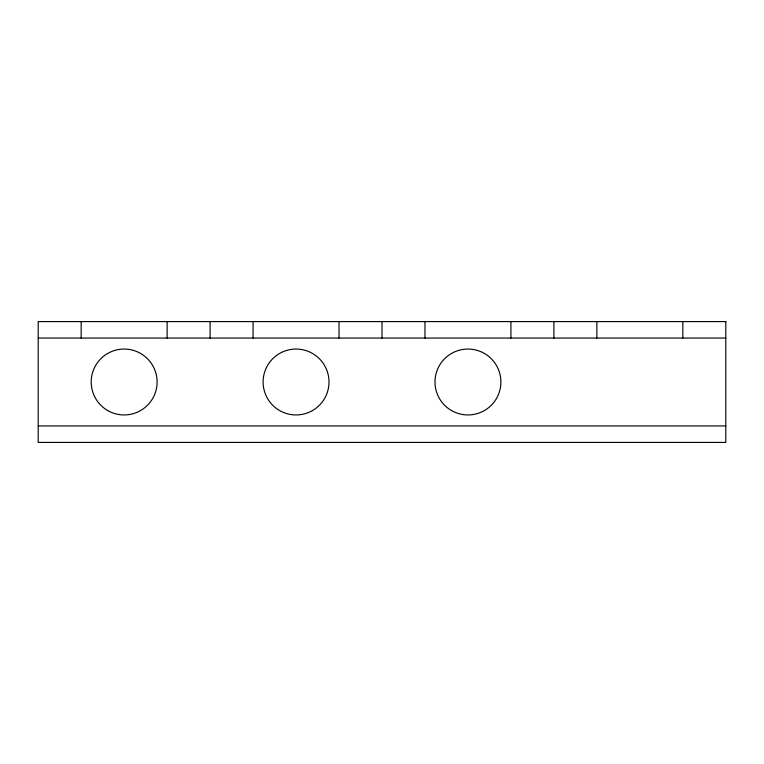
<?xml version="1.0" encoding="UTF-8"?>
<svg xmlns="http://www.w3.org/2000/svg" width="764" height="764" viewBox="0 0 764 764"><rect width="100%" height="100%" fill="white"/><g stroke="black" fill="none" stroke-linecap="round" stroke-linejoin="round"><path stroke-width="1.15" d="M38.2 338.06L725.8 338.06M38.2 425.94L725.8 425.94M682.825 321.587L682.825 338.06M596.875 321.587L596.875 338.06M553.9 321.587L553.9 338.06M510.925 321.587L510.925 338.06M424.975 321.587L424.975 338.06M382 321.587L382 338.06M339.025 321.587L339.025 338.06M253.075 321.587L253.075 338.06M210.1 321.587L210.1 338.06M167.125 321.587L167.125 338.06M81.175 321.587L81.175 338.06M725.8 321.587L38.2 321.587L38.2 442.413L725.8 442.413L725.8 321.587M107.676 410.535A32.947 32.947 0 0 0 157.097 382A32.947 32.947 0 0 0 107.676 353.465A32.947 32.947 0 0 0 107.676 410.535M451.476 410.535A32.947 32.947 0 0 0 500.897 382A32.947 32.947 0 0 0 451.476 353.465A32.947 32.947 0 0 0 451.476 410.535M279.576 410.535A32.947 32.947 0 0 0 328.998 382A32.947 32.947 0 0 0 279.576 353.465A32.947 32.947 0 0 0 279.576 410.535"/></g></svg>
